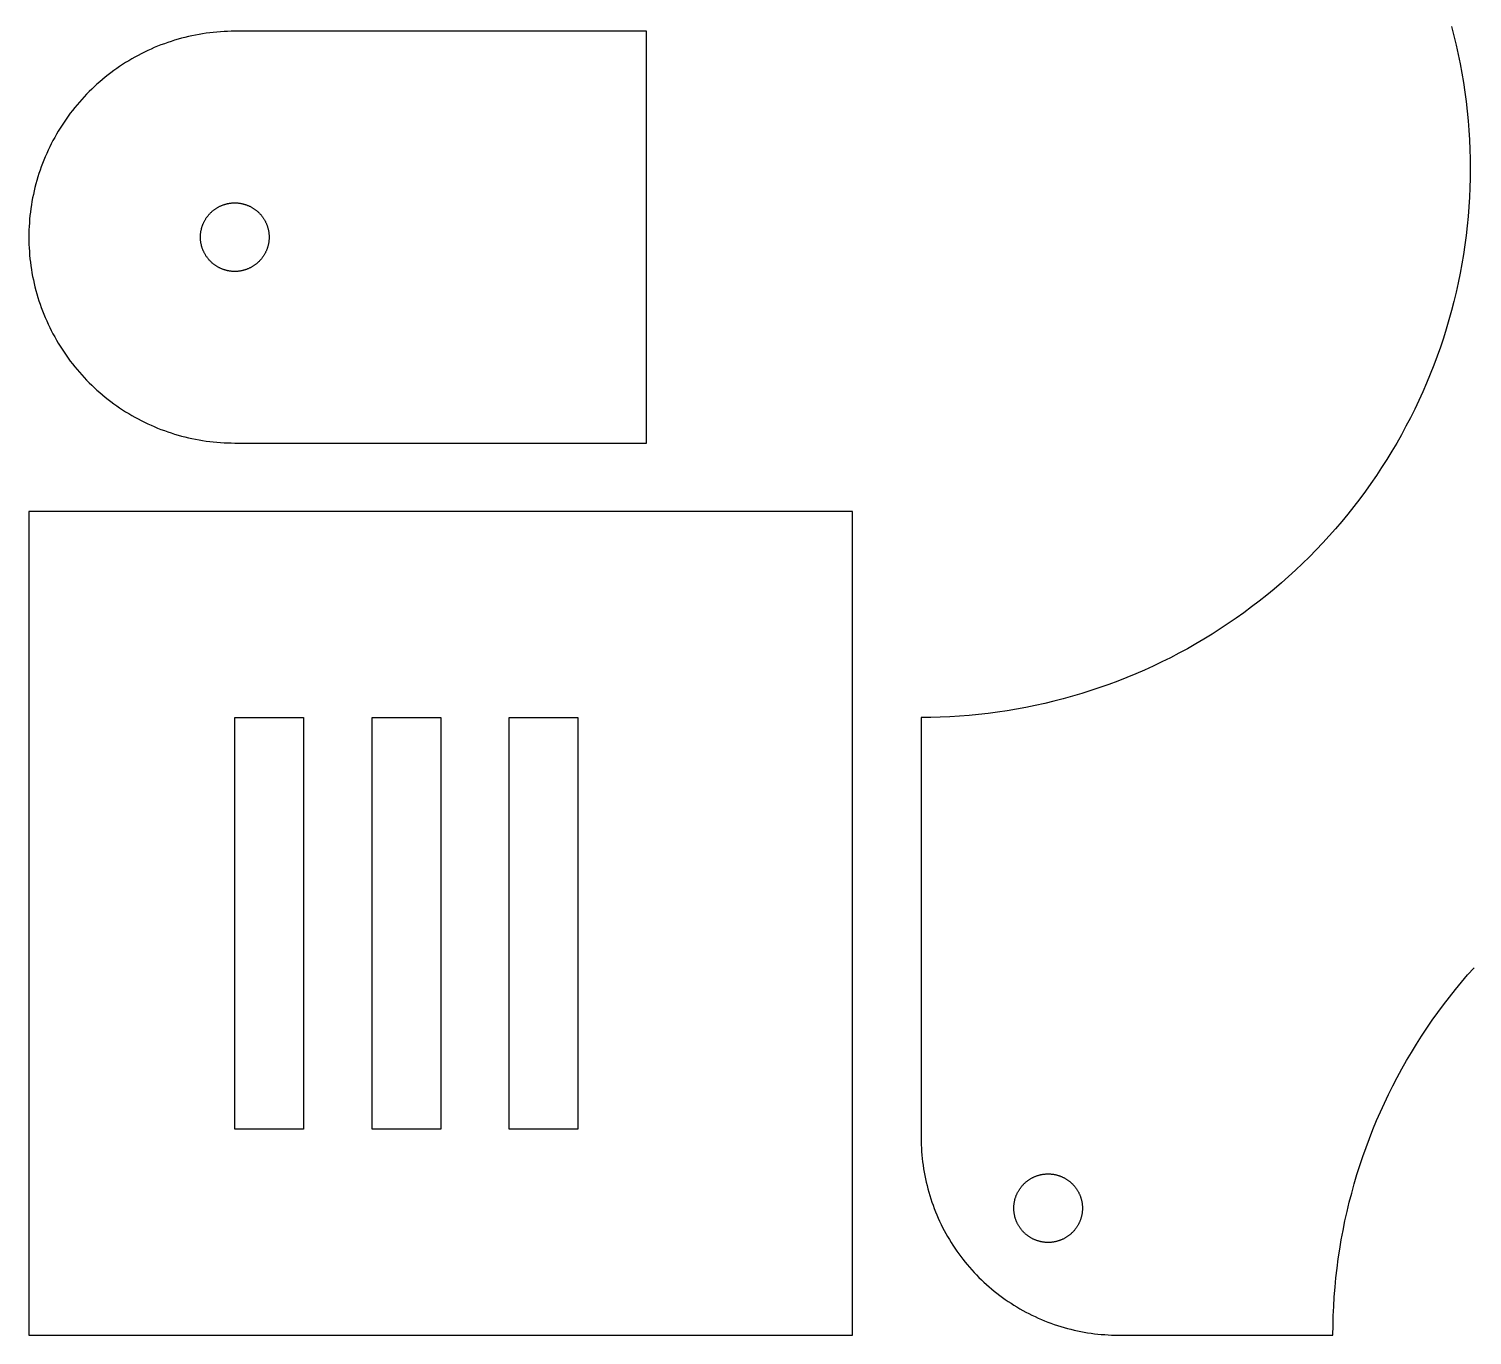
# Model space of a CAD drawing. Header units: metres. Extents: x 0 to 164, y 0 to 136.
# Drawn here: x 0 to 84.1, y 0 to 76.1 of the extents above; entities that cross this region are included whole.
import ezdxf

# ---------------------------------------------------------------- set-up
doc = ezdxf.new("R2010")
doc.units = ezdxf.units.M

msp = doc.modelspace()

# ---------------------------------------------------------------- linework, layer by layer
for p, q in [((9.50507, 75.7378), (9.3006, 75.6924)), ((9.7103, 75.7795), (9.50507, 75.7378)), ((9.91623, 75.8177), (9.7103, 75.7795)), ((10.1228, 75.8522), (9.91623, 75.8177)), ((10.3299, 75.8832), (10.1228, 75.8522)), ((10.5376, 75.9106), (10.3299, 75.8832)), ((10.7457, 75.9342), (10.5376, 75.9106)), ((10.9541, 75.9543), (10.7457, 75.9342)), ((11.1629, 75.9708), (10.9541, 75.9543)), ((11.372, 75.9836), (11.1629, 75.9708)), ((11.5812, 75.9927), (11.372, 75.9836)), ((11.7906, 75.9982), (11.5812, 75.9927)), ((12, 76), (11.7906, 75.9982)), ((36, 76), (12, 76)), ((36, 52), (36, 76)), ((82.9096, 76.2822), (83.0495, 75.7415)), ((83.0495, 75.7415), (83.1798, 75.1984)), ((6.92859, 74.8757), (6.73955, 74.7855)), ((7.11917, 74.9625), (6.92859, 74.8757)), ((7.31123, 75.0461), (7.11917, 74.9625)), ((7.50473, 75.1262), (7.31123, 75.0461)), ((7.69958, 75.203), (7.50473, 75.1262)), ((7.89577, 75.2763), (7.69958, 75.203)), ((8.09319, 75.3462), (7.89577, 75.2763)), ((8.29181, 75.4127), (8.09319, 75.3462)), ((8.49155, 75.4756), (8.29181, 75.4127)), ((8.69235, 75.5351), (8.49155, 75.4756)), ((8.89418, 75.5911), (8.69235, 75.5351)), ((9.09694, 75.6435), (8.89418, 75.5911)), ((9.3006, 75.6924), (9.09694, 75.6435)), ((83.1798, 75.1984), (83.3007, 74.6532)), ((5.46434, 74.064), (5.28969, 73.9484)), ((5.64098, 74.1766), (5.46434, 74.064)), ((5.81955, 74.286), (5.64098, 74.1766)), ((6, 74.3923), (5.81955, 74.286)), ((6.1823, 74.4954), (6, 74.3923)), ((6.36635, 74.5954), (6.1823, 74.4954)), ((6.55212, 74.6921), (6.36635, 74.5954)), ((6.73955, 74.7855), (6.55212, 74.6921)), ((83.3007, 74.6532), (83.4121, 74.1059)), ((83.4121, 74.1059), (83.5138, 73.5567)), ((4.28656, 73.1925), (4.1273, 73.0565)), ((4.44817, 73.3257), (4.28656, 73.1925)), ((4.61208, 73.4561), (4.44817, 73.3257)), ((4.77823, 73.5836), (4.61208, 73.4561)), ((4.94658, 73.7082), (4.77823, 73.5836)), ((5.1171, 73.8298), (4.94658, 73.7082)), ((5.28969, 73.9484), (5.1171, 73.8298)), ((83.5138, 73.5567), (83.606, 73.0059)), ((3.36794, 72.3359), (3.22377, 72.184)), ((3.51472, 72.4853), (3.36794, 72.3359)), ((3.66411, 72.6321), (3.51472, 72.4853)), ((3.81602, 72.7762), (3.66411, 72.6321)), ((3.97044, 72.9177), (3.81602, 72.7762)), ((4.1273, 73.0565), (3.97044, 72.9177)), ((83.606, 73.0059), (83.6886, 72.4535)), ((83.6886, 72.4535), (83.7615, 71.8998)), ((2.67426, 71.5518), (2.54388, 71.3879)), ((2.80748, 71.7134), (2.67426, 71.5518)), ((2.9435, 71.8727), (2.80748, 71.7134)), ((3.08228, 72.0296), (2.9435, 71.8727)), ((3.22377, 72.184), (3.08228, 72.0296)), ((83.7615, 71.8998), (83.8247, 71.3449)), ((2.05156, 70.7103), (1.93596, 70.5357)), ((2.17018, 70.8829), (2.05156, 70.7103)), ((2.29181, 71.0534), (2.17018, 70.8829)), ((2.41638, 71.2218), (2.29181, 71.0534)), ((2.54388, 71.3879), (2.41638, 71.2218)), ((83.8247, 71.3449), (83.8782, 70.789)), ((83.8782, 70.789), (83.922, 70.2322)), ((1.50458, 69.8177), (1.40463, 69.6337)), ((1.6077, 70), (1.50458, 69.8177)), ((1.714, 70.1805), (1.6077, 70)), ((1.82343, 70.359), (1.714, 70.1805)), ((1.93596, 70.5357), (1.82343, 70.359)), ((83.922, 70.2322), (83.9561, 69.6747)), ((1.12431, 69.0714), (1.03746, 68.8808)), ((1.21448, 69.2605), (1.12431, 69.0714)), ((1.30792, 69.4479), (1.21448, 69.2605)), ((1.40463, 69.6337), (1.30792, 69.4479)), ((83.9561, 69.6747), (83.9805, 69.1168)), ((83.9805, 69.1168), (83.9951, 68.5585)), ((0.797043, 68.3004), (0.723694, 68.1042)), ((0.873795, 68.4953), (0.797043, 68.3004)), ((0.953949, 68.6888), (0.873795, 68.4953)), ((1.03746, 68.8808), (0.953949, 68.6888)), ((83.9951, 68.5585), (84, 68)), ((0.464874, 67.3076), (0.408905, 67.1058)), ((0.524353, 67.5085), (0.464874, 67.3076)), ((0.587326, 67.7082), (0.524353, 67.5085)), ((0.653778, 67.9068), (0.587326, 67.7082)), ((0.723694, 68.1042), (0.653778, 67.9068)), ((83.9951, 67.4415), (83.9805, 66.8832)), ((84, 68), (83.9951, 67.4415)), ((0.262238, 66.4949), (0.220474, 66.2897)), ((0.307571, 66.6994), (0.262238, 66.4949)), ((0.356461, 66.9031), (0.307571, 66.6994)), ((0.408905, 67.1058), (0.356461, 66.9031)), ((83.9805, 66.8832), (83.9561, 66.3252)), ((0.116791, 65.6701), (0.089447, 65.4624)), ((0.147751, 65.8772), (0.116791, 65.6701)), ((0.182312, 66.0838), (0.147751, 65.8772)), ((0.220474, 66.2897), (0.182312, 66.0838)), ((10.7964, 65.5973), (10.8244, 65.618)), ((10.8244, 65.618), (10.8529, 65.6383)), ((10.8529, 65.6383), (10.8816, 65.6581)), ((10.8816, 65.6581), (10.9107, 65.6773)), ((10.9107, 65.6773), (10.9402, 65.6961)), ((10.9402, 65.6961), (10.9699, 65.7143)), ((10.9699, 65.7143), (11, 65.732)), ((11, 65.732), (11.0304, 65.7492)), ((11.0304, 65.7492), (11.0611, 65.7659)), ((11.0611, 65.7659), (11.092, 65.782)), ((11.092, 65.782), (11.1233, 65.7976)), ((11.1233, 65.7976), (11.1548, 65.8126)), ((11.1548, 65.8126), (11.1865, 65.8271)), ((11.1865, 65.8271), (11.2186, 65.841)), ((11.2186, 65.841), (11.2508, 65.8544)), ((11.2508, 65.8544), (11.2833, 65.8672)), ((11.2833, 65.8672), (11.316, 65.8794)), ((11.316, 65.8794), (11.3489, 65.891)), ((11.3489, 65.891), (11.382, 65.9021)), ((11.382, 65.9021), (11.4153, 65.9126)), ((11.4153, 65.9126), (11.4487, 65.9225)), ((11.4487, 65.9225), (11.4824, 65.9318)), ((11.4824, 65.9318), (11.5162, 65.9406)), ((11.5162, 65.9406), (11.5501, 65.9487)), ((11.5501, 65.9487), (11.5842, 65.9563)), ((11.5842, 65.9563), (11.6184, 65.9632)), ((11.6184, 65.9632), (11.6527, 65.9696)), ((11.6527, 65.9696), (11.6871, 65.9754)), ((11.6871, 65.9754), (11.7217, 65.9805)), ((11.7217, 65.9805), (11.7563, 65.9851)), ((11.7563, 65.9851), (11.791, 65.989)), ((11.791, 65.989), (11.8257, 65.9924)), ((11.8257, 65.9924), (11.8605, 65.9951)), ((11.8605, 65.9951), (11.8953, 65.9973)), ((11.8953, 65.9973), (11.9302, 65.9988)), ((11.9302, 65.9988), (11.9651, 65.9997)), ((11.9651, 65.9997), (12, 66)), ((12, 66), (12.0349, 65.9997)), ((12.0349, 65.9997), (12.0698, 65.9988)), ((12.0698, 65.9988), (12.1047, 65.9973)), ((12.1047, 65.9973), (12.1395, 65.9951)), ((12.1395, 65.9951), (12.1743, 65.9924)), ((12.1743, 65.9924), (12.209, 65.989)), ((12.209, 65.989), (12.2437, 65.9851)), ((12.2437, 65.9851), (12.2783, 65.9805)), ((12.2783, 65.9805), (12.3129, 65.9754)), ((12.3129, 65.9754), (12.3473, 65.9696)), ((12.3473, 65.9696), (12.3816, 65.9632)), ((12.3816, 65.9632), (12.4158, 65.9563)), ((12.4158, 65.9563), (12.4499, 65.9487)), ((12.4499, 65.9487), (12.4838, 65.9406)), ((12.4838, 65.9406), (12.5176, 65.9318)), ((12.5176, 65.9318), (12.5513, 65.9225)), ((12.5513, 65.9225), (12.5847, 65.9126)), ((12.5847, 65.9126), (12.618, 65.9021)), ((12.618, 65.9021), (12.6511, 65.891)), ((12.6511, 65.891), (12.684, 65.8794)), ((12.684, 65.8794), (12.7167, 65.8672)), ((12.7167, 65.8672), (12.7492, 65.8544)), ((12.7492, 65.8544), (12.7814, 65.841)), ((12.7814, 65.841), (12.8135, 65.8271)), ((12.8135, 65.8271), (12.8452, 65.8126)), ((12.8452, 65.8126), (12.8767, 65.7976)), ((12.8767, 65.7976), (12.908, 65.782)), ((12.908, 65.782), (12.9389, 65.7659)), ((12.9389, 65.7659), (12.9696, 65.7492)), ((12.9696, 65.7492), (13, 65.732)), ((13, 65.732), (13.0301, 65.7143)), ((13.0301, 65.7143), (13.0598, 65.6961)), ((13.0598, 65.6961), (13.0893, 65.6773)), ((13.0893, 65.6773), (13.1184, 65.6581)), ((13.1184, 65.6581), (13.1471, 65.6383)), ((13.1471, 65.6383), (13.1756, 65.618)), ((13.1756, 65.618), (13.2036, 65.5973)), ((83.922, 65.7678), (83.8782, 65.211)), ((83.9561, 66.3252), (83.922, 65.7678)), ((0.029236, 64.8371), (0.016449, 64.628)), ((0.04567, 65.0459), (0.029236, 64.8371)), ((0.06575, 65.2543), (0.04567, 65.0459)), ((0.089447, 65.4624), (0.06575, 65.2543)), ((10.1456, 64.7492), (10.159, 64.7814)), ((10.159, 64.7814), (10.1729, 64.8135)), ((10.1729, 64.8135), (10.1874, 64.8452)), ((10.1874, 64.8452), (10.2024, 64.8767)), ((10.2024, 64.8767), (10.218, 64.908)), ((10.218, 64.908), (10.2341, 64.9389)), ((10.2341, 64.9389), (10.2508, 64.9696)), ((10.2508, 64.9696), (10.268, 65)), ((10.268, 65), (10.2857, 65.0301)), ((10.2857, 65.0301), (10.3039, 65.0598)), ((10.3039, 65.0598), (10.3227, 65.0893)), ((10.3227, 65.0893), (10.3419, 65.1184)), ((10.3419, 65.1184), (10.3617, 65.1471)), ((10.3617, 65.1471), (10.382, 65.1756)), ((10.382, 65.1756), (10.4027, 65.2036)), ((10.4027, 65.2036), (10.424, 65.2313)), ((10.424, 65.2313), (10.4457, 65.2586)), ((10.4457, 65.2586), (10.4679, 65.2856)), ((10.4679, 65.2856), (10.4906, 65.3121)), ((10.4906, 65.3121), (10.5137, 65.3383)), ((10.5137, 65.3383), (10.5373, 65.364)), ((10.5373, 65.364), (10.5613, 65.3893)), ((10.5613, 65.3893), (10.5858, 65.4142)), ((10.5858, 65.4142), (10.6107, 65.4387)), ((10.6107, 65.4387), (10.636, 65.4627)), ((10.636, 65.4627), (10.6617, 65.4863)), ((10.6617, 65.4863), (10.6879, 65.5094)), ((10.6879, 65.5094), (10.7144, 65.5321)), ((10.7144, 65.5321), (10.7414, 65.5543)), ((10.7414, 65.5543), (10.7687, 65.576)), ((10.7687, 65.576), (10.7964, 65.5973)), ((13.2036, 65.5973), (13.2313, 65.576)), ((13.2313, 65.576), (13.2586, 65.5543)), ((13.2586, 65.5543), (13.2856, 65.5321)), ((13.2856, 65.5321), (13.3121, 65.5094)), ((13.3121, 65.5094), (13.3383, 65.4863)), ((13.3383, 65.4863), (13.364, 65.4627)), ((13.364, 65.4627), (13.3893, 65.4387)), ((13.3893, 65.4387), (13.4142, 65.4142)), ((13.4142, 65.4142), (13.4387, 65.3893)), ((13.4387, 65.3893), (13.4627, 65.364)), ((13.4627, 65.364), (13.4863, 65.3383)), ((13.4863, 65.3383), (13.5094, 65.3121)), ((13.5094, 65.3121), (13.5321, 65.2856)), ((13.5321, 65.2856), (13.5543, 65.2586)), ((13.5543, 65.2586), (13.576, 65.2313)), ((13.576, 65.2313), (13.5973, 65.2036)), ((13.5973, 65.2036), (13.618, 65.1756)), ((13.618, 65.1756), (13.6383, 65.1471)), ((13.6383, 65.1471), (13.6581, 65.1184)), ((13.6581, 65.1184), (13.6773, 65.0893)), ((13.6773, 65.0893), (13.6961, 65.0598)), ((13.6961, 65.0598), (13.7143, 65.0301)), ((13.7143, 65.0301), (13.732, 65)), ((13.732, 65), (13.7492, 64.9696)), ((13.7492, 64.9696), (13.7659, 64.9389)), ((13.7659, 64.9389), (13.782, 64.908)), ((13.782, 64.908), (13.7976, 64.8767)), ((13.7976, 64.8767), (13.8126, 64.8452)), ((13.8126, 64.8452), (13.8271, 64.8135)), ((13.8271, 64.8135), (13.841, 64.7814)), ((13.841, 64.7814), (13.8544, 64.7492)), ((83.8782, 65.211), (83.8247, 64.6551)), ((0.001831, 64.2094), (0, 64)), ((0, 64), (0.001831, 63.7906)), ((0.007324, 64.4188), (0.001831, 64.2094)), ((0.016449, 64.628), (0.007324, 64.4188)), ((10, 64), (10.0003, 64.0349)), ((10.0003, 63.9651), (10, 64)), ((10.0003, 64.0349), (10.0012, 64.0698)), ((10.0012, 63.9302), (10.0003, 63.9651)), ((10.0012, 64.0698), (10.0027, 64.1047)), ((10.0027, 63.8953), (10.0012, 63.9302)), ((10.0027, 64.1047), (10.0049, 64.1395)), ((10.0049, 64.1395), (10.0076, 64.1743)), ((10.0076, 64.1743), (10.011, 64.209)), ((10.011, 64.209), (10.0149, 64.2437)), ((10.0149, 64.2437), (10.0195, 64.2783)), ((10.0195, 64.2783), (10.0246, 64.3129)), ((10.0246, 64.3129), (10.0304, 64.3473)), ((10.0304, 64.3473), (10.0368, 64.3816)), ((10.0368, 64.3816), (10.0437, 64.4158)), ((10.0437, 64.4158), (10.0513, 64.4499)), ((10.0513, 64.4499), (10.0594, 64.4838)), ((10.0594, 64.4838), (10.0682, 64.5176)), ((10.0682, 64.5176), (10.0775, 64.5513)), ((10.0775, 64.5513), (10.0874, 64.5847)), ((10.0874, 64.5847), (10.0979, 64.618)), ((10.0979, 64.618), (10.109, 64.6511)), ((10.109, 64.6511), (10.1206, 64.684)), ((10.1206, 64.684), (10.1328, 64.7167)), ((10.1328, 64.7167), (10.1456, 64.7492)), ((13.8544, 64.7492), (13.8672, 64.7167)), ((13.8672, 64.7167), (13.8794, 64.684)), ((13.8794, 64.684), (13.891, 64.6511)), ((13.891, 64.6511), (13.9021, 64.618)), ((13.9021, 64.618), (13.9126, 64.5847)), ((13.9126, 64.5847), (13.9225, 64.5513)), ((13.9225, 64.5513), (13.9318, 64.5176)), ((13.9318, 64.5176), (13.9406, 64.4838)), ((13.9406, 64.4838), (13.9487, 64.4499)), ((13.9487, 64.4499), (13.9563, 64.4158)), ((13.9563, 64.4158), (13.9632, 64.3816)), ((13.9632, 64.3816), (13.9696, 64.3473)), ((13.9696, 64.3473), (13.9754, 64.3129)), ((13.9754, 64.3129), (13.9805, 64.2783)), ((13.9805, 64.2783), (13.9851, 64.2437)), ((13.9851, 64.2437), (13.989, 64.209)), ((13.989, 64.209), (13.9924, 64.1743)), ((13.9924, 64.1743), (13.9951, 64.1395)), ((13.9951, 64.1395), (13.9973, 64.1047)), ((13.9973, 64.1047), (13.9988, 64.0698)), ((13.9988, 63.9302), (13.9973, 63.8953)), ((13.9988, 64.0698), (13.9997, 64.0349)), ((13.9997, 63.9651), (13.9988, 63.9302)), ((13.9997, 64.0349), (14, 64)), ((14, 64), (13.9997, 63.9651)), ((83.7615, 64.1002), (83.6886, 63.5464)), ((83.8247, 64.6551), (83.7615, 64.1002)), ((0.001831, 63.7906), (0.007324, 63.5812)), ((0.007324, 63.5812), (0.016449, 63.372)), ((0.016449, 63.372), (0.029236, 63.1629)), ((0.029236, 63.1629), (0.04567, 62.9541)), ((10.0049, 63.8605), (10.0027, 63.8953)), ((10.0076, 63.8257), (10.0049, 63.8605)), ((10.011, 63.791), (10.0076, 63.8257)), ((10.0149, 63.7563), (10.011, 63.791)), ((10.0195, 63.7217), (10.0149, 63.7563)), ((10.0246, 63.6871), (10.0195, 63.7217)), ((10.0304, 63.6527), (10.0246, 63.6871)), ((10.0368, 63.6184), (10.0304, 63.6527)), ((10.0437, 63.5842), (10.0368, 63.6184)), ((10.0513, 63.5501), (10.0437, 63.5842)), ((10.0594, 63.5162), (10.0513, 63.5501)), ((10.0682, 63.4824), (10.0594, 63.5162)), ((10.0775, 63.4487), (10.0682, 63.4824)), ((10.0874, 63.4153), (10.0775, 63.4487)), ((10.0979, 63.382), (10.0874, 63.4153)), ((10.109, 63.3489), (10.0979, 63.382)), ((10.1206, 63.316), (10.109, 63.3489)), ((10.1328, 63.2833), (10.1206, 63.316)), ((10.1456, 63.2508), (10.1328, 63.2833)), ((10.159, 63.2186), (10.1456, 63.2508)), ((10.1729, 63.1865), (10.159, 63.2186)), ((10.1874, 63.1548), (10.1729, 63.1865)), ((10.2024, 63.1233), (10.1874, 63.1548)), ((10.218, 63.092), (10.2024, 63.1233)), ((10.2341, 63.0611), (10.218, 63.092)), ((13.782, 63.092), (13.7659, 63.0611)), ((13.7976, 63.1233), (13.782, 63.092)), ((13.8126, 63.1548), (13.7976, 63.1233)), ((13.8271, 63.1865), (13.8126, 63.1548)), ((13.841, 63.2186), (13.8271, 63.1865)), ((13.8544, 63.2508), (13.841, 63.2186)), ((13.8672, 63.2833), (13.8544, 63.2508)), ((13.8794, 63.316), (13.8672, 63.2833)), ((13.891, 63.3489), (13.8794, 63.316)), ((13.9021, 63.382), (13.891, 63.3489)), ((13.9126, 63.4153), (13.9021, 63.382)), ((13.9225, 63.4487), (13.9126, 63.4153)), ((13.9318, 63.4824), (13.9225, 63.4487)), ((13.9406, 63.5162), (13.9318, 63.4824)), ((13.9487, 63.5501), (13.9406, 63.5162)), ((13.9563, 63.5842), (13.9487, 63.5501)), ((13.9632, 63.6184), (13.9563, 63.5842)), ((13.9696, 63.6527), (13.9632, 63.6184)), ((13.9754, 63.6871), (13.9696, 63.6527)), ((13.9805, 63.7217), (13.9754, 63.6871)), ((13.9851, 63.7563), (13.9805, 63.7217)), ((13.989, 63.791), (13.9851, 63.7563)), ((13.9924, 63.8257), (13.989, 63.791)), ((13.9951, 63.8605), (13.9924, 63.8257)), ((13.9973, 63.8953), (13.9951, 63.8605)), ((83.6886, 63.5464), (83.606, 62.9941)), ((0.04567, 62.9541), (0.06575, 62.7457)), ((0.06575, 62.7457), (0.089447, 62.5376)), ((0.089447, 62.5376), (0.116791, 62.3299)), ((0.116791, 62.3299), (0.147751, 62.1228)), ((10.2508, 63.0304), (10.2341, 63.0611)), ((10.268, 63), (10.2508, 63.0304)), ((10.2857, 62.9699), (10.268, 63)), ((10.3039, 62.9402), (10.2857, 62.9699)), ((10.3227, 62.9107), (10.3039, 62.9402)), ((10.3419, 62.8816), (10.3227, 62.9107)), ((10.3617, 62.8529), (10.3419, 62.8816)), ((10.382, 62.8244), (10.3617, 62.8529)), ((10.4027, 62.7964), (10.382, 62.8244)), ((10.424, 62.7687), (10.4027, 62.7964)), ((10.4457, 62.7414), (10.424, 62.7687)), ((10.4679, 62.7144), (10.4457, 62.7414)), ((10.4906, 62.6879), (10.4679, 62.7144)), ((10.5137, 62.6617), (10.4906, 62.6879)), ((10.5373, 62.636), (10.5137, 62.6617)), ((10.5613, 62.6107), (10.5373, 62.636)), ((10.5858, 62.5858), (10.5613, 62.6107)), ((10.6107, 62.5613), (10.5858, 62.5858)), ((10.636, 62.5373), (10.6107, 62.5613)), ((10.6617, 62.5137), (10.636, 62.5373)), ((10.6879, 62.4906), (10.6617, 62.5137)), ((10.7144, 62.4679), (10.6879, 62.4906)), ((10.7414, 62.4457), (10.7144, 62.4679)), ((10.7687, 62.424), (10.7414, 62.4457)), ((10.7964, 62.4027), (10.7687, 62.424)), ((10.8244, 62.382), (10.7964, 62.4027)), ((10.8529, 62.3617), (10.8244, 62.382)), ((10.8816, 62.3419), (10.8529, 62.3617)), ((10.9107, 62.3227), (10.8816, 62.3419)), ((10.9402, 62.3039), (10.9107, 62.3227)), ((10.9699, 62.2857), (10.9402, 62.3039)), ((11, 62.268), (10.9699, 62.2857)), ((11.0304, 62.2508), (11, 62.268)), ((11.0611, 62.2341), (11.0304, 62.2508)), ((12.9696, 62.2508), (12.9389, 62.2341)), ((13, 62.268), (12.9696, 62.2508)), ((13.0301, 62.2857), (13, 62.268)), ((13.0598, 62.3039), (13.0301, 62.2857)), ((13.0893, 62.3227), (13.0598, 62.3039)), ((13.1184, 62.3419), (13.0893, 62.3227)), ((13.1471, 62.3617), (13.1184, 62.3419)), ((13.1756, 62.382), (13.1471, 62.3617)), ((13.2036, 62.4027), (13.1756, 62.382)), ((13.2313, 62.424), (13.2036, 62.4027)), ((13.2586, 62.4457), (13.2313, 62.424)), ((13.2856, 62.4679), (13.2586, 62.4457)), ((13.3121, 62.4906), (13.2856, 62.4679)), ((13.3383, 62.5137), (13.3121, 62.4906)), ((13.364, 62.5373), (13.3383, 62.5137)), ((13.3893, 62.5613), (13.364, 62.5373)), ((13.4142, 62.5858), (13.3893, 62.5613)), ((13.4387, 62.6107), (13.4142, 62.5858)), ((13.4627, 62.636), (13.4387, 62.6107)), ((13.4863, 62.6617), (13.4627, 62.636)), ((13.5094, 62.6879), (13.4863, 62.6617)), ((13.5321, 62.7144), (13.5094, 62.6879)), ((13.5543, 62.7414), (13.5321, 62.7144)), ((13.576, 62.7687), (13.5543, 62.7414)), ((13.5973, 62.7964), (13.576, 62.7687)), ((13.618, 62.8244), (13.5973, 62.7964)), ((13.6383, 62.8529), (13.618, 62.8244)), ((13.6581, 62.8816), (13.6383, 62.8529)), ((13.6773, 62.9107), (13.6581, 62.8816)), ((13.6961, 62.9402), (13.6773, 62.9107)), ((13.7143, 62.9699), (13.6961, 62.9402)), ((13.732, 63), (13.7143, 62.9699)), ((13.7492, 63.0304), (13.732, 63)), ((13.7659, 63.0611), (13.7492, 63.0304)), ((83.5138, 62.4433), (83.4121, 61.8941)), ((83.606, 62.9941), (83.5138, 62.4433)), ((0.147751, 62.1228), (0.182312, 61.9162)), ((0.182312, 61.9162), (0.220474, 61.7103)), ((0.220474, 61.7103), (0.262238, 61.5051)), ((0.262238, 61.5051), (0.307571, 61.3006)), ((11.092, 62.218), (11.0611, 62.2341)), ((11.1233, 62.2024), (11.092, 62.218)), ((11.1548, 62.1874), (11.1233, 62.2024)), ((11.1865, 62.1729), (11.1548, 62.1874)), ((11.2186, 62.159), (11.1865, 62.1729)), ((11.2508, 62.1456), (11.2186, 62.159)), ((11.2833, 62.1328), (11.2508, 62.1456)), ((11.316, 62.1206), (11.2833, 62.1328)), ((11.3489, 62.109), (11.316, 62.1206)), ((11.382, 62.0979), (11.3489, 62.109)), ((11.4153, 62.0874), (11.382, 62.0979)), ((11.4487, 62.0775), (11.4153, 62.0874)), ((11.4824, 62.0682), (11.4487, 62.0775)), ((11.5162, 62.0594), (11.4824, 62.0682)), ((11.5501, 62.0513), (11.5162, 62.0594)), ((11.5842, 62.0437), (11.5501, 62.0513)), ((11.6184, 62.0368), (11.5842, 62.0437)), ((11.6527, 62.0304), (11.6184, 62.0368)), ((11.6871, 62.0246), (11.6527, 62.0304)), ((11.7217, 62.0195), (11.6871, 62.0246)), ((11.7563, 62.0149), (11.7217, 62.0195)), ((11.791, 62.011), (11.7563, 62.0149)), ((11.8257, 62.0076), (11.791, 62.011)), ((11.8605, 62.0049), (11.8257, 62.0076)), ((11.8953, 62.0027), (11.8605, 62.0049)), ((11.9302, 62.0012), (11.8953, 62.0027)), ((11.9651, 62.0003), (11.9302, 62.0012)), ((12, 62), (11.9651, 62.0003)), ((12.0349, 62.0003), (12, 62)), ((12.0698, 62.0012), (12.0349, 62.0003)), ((12.1047, 62.0027), (12.0698, 62.0012)), ((12.1395, 62.0049), (12.1047, 62.0027)), ((12.1743, 62.0076), (12.1395, 62.0049)), ((12.209, 62.011), (12.1743, 62.0076)), ((12.2437, 62.0149), (12.209, 62.011)), ((12.2783, 62.0195), (12.2437, 62.0149)), ((12.3129, 62.0246), (12.2783, 62.0195)), ((12.3473, 62.0304), (12.3129, 62.0246)), ((12.3816, 62.0368), (12.3473, 62.0304)), ((12.4158, 62.0437), (12.3816, 62.0368)), ((12.4499, 62.0513), (12.4158, 62.0437)), ((12.4838, 62.0594), (12.4499, 62.0513)), ((12.5176, 62.0682), (12.4838, 62.0594)), ((12.5513, 62.0775), (12.5176, 62.0682)), ((12.5847, 62.0874), (12.5513, 62.0775)), ((12.618, 62.0979), (12.5847, 62.0874)), ((12.6511, 62.109), (12.618, 62.0979)), ((12.684, 62.1206), (12.6511, 62.109)), ((12.7167, 62.1328), (12.684, 62.1206)), ((12.7492, 62.1456), (12.7167, 62.1328)), ((12.7814, 62.159), (12.7492, 62.1456)), ((12.8135, 62.1729), (12.7814, 62.159)), ((12.8452, 62.1874), (12.8135, 62.1729)), ((12.8767, 62.2024), (12.8452, 62.1874)), ((12.908, 62.218), (12.8767, 62.2024)), ((12.9389, 62.2341), (12.908, 62.218)), ((83.4121, 61.8941), (83.3007, 61.3468)), ((0.307571, 61.3006), (0.356461, 61.0969)), ((0.356461, 61.0969), (0.408905, 60.8942)), ((0.408905, 60.8942), (0.464874, 60.6924)), ((0.464874, 60.6924), (0.524353, 60.4915)), ((83.1798, 60.8016), (83.0495, 60.2585)), ((83.3007, 61.3468), (83.1798, 60.8016)), ((0.524353, 60.4915), (0.587326, 60.2918)), ((0.587326, 60.2918), (0.653778, 60.0932)), ((0.653778, 60.0932), (0.723694, 59.8958)), ((0.723694, 59.8958), (0.797043, 59.6996)), ((83.0495, 60.2585), (82.9096, 59.7178)), ((0.797043, 59.6996), (0.873795, 59.5047)), ((0.873795, 59.5047), (0.953949, 59.3112)), ((0.953949, 59.3112), (1.03746, 59.1192)), ((1.03746, 59.1192), (1.12431, 58.9286)), ((1.12431, 58.9286), (1.21448, 58.7395)), ((82.7604, 59.1796), (82.6017, 58.6441)), ((82.9096, 59.7178), (82.7604, 59.1796)), ((1.21448, 58.7395), (1.30792, 58.5521)), ((1.30792, 58.5521), (1.40463, 58.3663)), ((1.40463, 58.3663), (1.50458, 58.1823)), ((1.50458, 58.1823), (1.6077, 58)), ((82.4338, 58.1115), (82.2566, 57.5818)), ((82.6017, 58.6441), (82.4338, 58.1115)), ((1.6077, 58), (1.714, 57.8195)), ((1.714, 57.8195), (1.82343, 57.641)), ((1.82343, 57.641), (1.93596, 57.4643)), ((1.93596, 57.4643), (2.05156, 57.2897)), ((2.05156, 57.2897), (2.17018, 57.1171)), ((82.2566, 57.5818), (82.0702, 57.0553)), ((2.17018, 57.1171), (2.29181, 56.9466)), ((2.29181, 56.9466), (2.41638, 56.7782)), ((2.41638, 56.7782), (2.54388, 56.6121)), ((2.54388, 56.6121), (2.67426, 56.4482)), ((2.67426, 56.4482), (2.80748, 56.2866)), ((81.8746, 56.5322), (81.6699, 56.0126)), ((82.0702, 57.0553), (81.8746, 56.5322)), ((2.80748, 56.2866), (2.9435, 56.1273)), ((2.9435, 56.1273), (3.08228, 55.9704)), ((3.08228, 55.9704), (3.22377, 55.816)), ((3.22377, 55.816), (3.36794, 55.6641)), ((3.36794, 55.6641), (3.51472, 55.5147)), ((3.51472, 55.5147), (3.66411, 55.3679)), ((81.6699, 56.0126), (81.4561, 55.4966)), ((3.66411, 55.3679), (3.81602, 55.2238)), ((3.81602, 55.2238), (3.97044, 55.0823)), ((3.97044, 55.0823), (4.1273, 54.9435)), ((4.1273, 54.9435), (4.28656, 54.8075)), ((4.28656, 54.8075), (4.44817, 54.6743)), ((4.44817, 54.6743), (4.61208, 54.5439)), ((81.2334, 54.9844), (81.0018, 54.4762)), ((81.4561, 55.4966), (81.2334, 54.9844)), ((4.61208, 54.5439), (4.77823, 54.4164)), ((4.77823, 54.4164), (4.94658, 54.2918)), ((4.94658, 54.2918), (5.1171, 54.1702)), ((5.1171, 54.1702), (5.28969, 54.0516)), ((5.28969, 54.0516), (5.46434, 53.936)), ((5.46434, 53.936), (5.64098, 53.8234)), ((80.7614, 53.9721), (80.5122, 53.4723)), ((81.0018, 54.4762), (80.7614, 53.9721)), ((5.64098, 53.8234), (5.81955, 53.714)), ((5.81955, 53.714), (6, 53.6077)), ((6, 53.6077), (6.1823, 53.5046)), ((6.1823, 53.5046), (6.36635, 53.4046)), ((6.36635, 53.4046), (6.55212, 53.3079)), ((6.55212, 53.3079), (6.73955, 53.2145)), ((6.73955, 53.2145), (6.92859, 53.1243)), ((6.92859, 53.1243), (7.11917, 53.0375)), ((7.11917, 53.0375), (7.31123, 52.9539)), ((80.5122, 53.4723), (80.2543, 52.9769)), ((7.31123, 52.9539), (7.50473, 52.8738)), ((7.50473, 52.8738), (7.69958, 52.797)), ((7.69958, 52.797), (7.89577, 52.7237)), ((7.89577, 52.7237), (8.09319, 52.6538)), ((8.09319, 52.6538), (8.29181, 52.5873)), ((8.29181, 52.5873), (8.49155, 52.5244)), ((8.49155, 52.5244), (8.69235, 52.4649)), ((8.69235, 52.4649), (8.89418, 52.4089)), ((8.89418, 52.4089), (9.09694, 52.3565)), ((9.09694, 52.3565), (9.3006, 52.3076)), ((9.3006, 52.3076), (9.50507, 52.2622)), ((9.50507, 52.2622), (9.7103, 52.2205)), ((9.7103, 52.2205), (9.91623, 52.1823)), ((9.91623, 52.1823), (10.1228, 52.1478)), ((79.9878, 52.4861), (79.7128, 52)), ((80.2543, 52.9769), (79.9878, 52.4861)), ((10.1228, 52.1478), (10.3299, 52.1168)), ((10.3299, 52.1168), (10.5376, 52.0894)), ((10.5376, 52.0894), (10.7457, 52.0658)), ((10.7457, 52.0658), (10.9541, 52.0457)), ((10.9541, 52.0457), (11.1629, 52.0292)), ((11.1629, 52.0292), (11.372, 52.0164)), ((11.372, 52.0164), (11.5812, 52.0073)), ((11.5812, 52.0073), (11.7906, 52.0018)), ((11.7906, 52.0018), (12, 52)), ((12, 52), (36, 52)), ((79.4294, 51.5188), (79.1375, 51.0426)), ((79.7128, 52), (79.4294, 51.5188)), ((78.8374, 50.5715), (78.5292, 50.1058)), ((79.1375, 51.0426), (78.8374, 50.5715)), ((78.2129, 49.6456), (77.8885, 49.1909)), ((78.5292, 50.1058), (78.2129, 49.6456)), ((77.8885, 49.1909), (77.5563, 48.7419)), ((48, 48), (0, 48)), ((0, 48), (0, 0)), ((48, 0), (48, 48)), ((77.2163, 48.2988), (76.8687, 47.8617)), ((77.5563, 48.7419), (77.2163, 48.2988)), ((76.5134, 47.4308), (76.1507, 47.0061)), ((76.8687, 47.8617), (76.5134, 47.4308)), ((75.7806, 46.5878), (75.4033, 46.176)), ((76.1507, 47.0061), (75.7806, 46.5878)), ((75.0189, 45.7709), (74.6274, 45.3726)), ((75.4033, 46.176), (75.0189, 45.7709)), ((73.8239, 44.5967), (73.4122, 44.2194)), ((74.2291, 44.9811), (73.8239, 44.5967)), ((74.6274, 45.3726), (74.2291, 44.9811)), ((72.9939, 43.8493), (72.5692, 43.4866)), ((73.4122, 44.2194), (72.9939, 43.8493)), ((72.1382, 43.1313), (71.7012, 42.7836)), ((72.5692, 43.4866), (72.1382, 43.1313)), ((70.8091, 42.1115), (70.3544, 41.7871)), ((71.2581, 42.4436), (70.8091, 42.1115)), ((71.7012, 42.7836), (71.2581, 42.4436)), ((69.8942, 41.4708), (69.4284, 41.1625)), ((70.3544, 41.7871), (69.8942, 41.4708)), ((68.4812, 40.5706), (68, 40.2872)), ((68.9574, 40.8625), (68.4812, 40.5706)), ((69.4284, 41.1625), (68.9574, 40.8625)), ((67.0231, 39.7457), (66.5277, 39.4878)), ((67.5139, 40.0122), (67.0231, 39.7457)), ((68, 40.2872), (67.5139, 40.0122)), ((65.0156, 38.7665), (64.5034, 38.5438)), ((65.5238, 38.9981), (65.0156, 38.7665)), ((66.0279, 39.2386), (65.5238, 38.9981)), ((66.5277, 39.4878), (66.0279, 39.2386)), ((62.9446, 37.9298), (62.4182, 37.7434)), ((63.4678, 38.1254), (62.9446, 37.9298)), ((63.9874, 38.3301), (63.4678, 38.1254)), ((64.5034, 38.5438), (63.9874, 38.3301)), ((60.2822, 37.0904), (59.7415, 36.9505)), ((60.8204, 37.2396), (60.2822, 37.0904)), ((61.3559, 37.3982), (60.8204, 37.2396)), ((61.8885, 37.5662), (61.3559, 37.3982)), ((62.4182, 37.7434), (61.8885, 37.5662)), ((55.3449, 36.1753), (54.789, 36.1218)), ((55.8998, 36.2385), (55.3449, 36.1753)), ((56.4535, 36.3114), (55.8998, 36.2385)), ((57.0059, 36.394), (56.4535, 36.3114)), ((57.5567, 36.4861), (57.0059, 36.394)), ((58.1059, 36.5879), (57.5567, 36.4861)), ((58.6532, 36.6993), (58.1059, 36.5879)), ((59.1984, 36.8201), (58.6532, 36.6993)), ((59.7415, 36.9505), (59.1984, 36.8201)), ((12, 12), (12, 36)), ((12, 36), (16, 36)), ((16, 36), (16, 12)), ((20, 12), (20, 36)), ((20, 36), (24, 36)), ((24, 36), (24, 12)), ((28, 12), (28, 36)), ((28, 36), (32, 36)), ((32, 36), (32, 12)), ((52.5585, 36.0049), (52, 36)), ((52, 36), (52, 11.5)), ((53.1168, 36.0195), (52.5585, 36.0049)), ((53.6747, 36.0439), (53.1168, 36.0195)), ((54.2322, 36.0779), (53.6747, 36.0439)), ((54.789, 36.1218), (54.2322, 36.0779)), ((83.8493, 20.9939), (84.2194, 21.4122)), ((83.1313, 20.1382), (83.4866, 20.5692)), ((83.4866, 20.5692), (83.8493, 20.9939)), ((82.4436, 19.2581), (82.7836, 19.7012)), ((82.7836, 19.7012), (83.1313, 20.1382)), ((81.7871, 18.3544), (82.1115, 18.8091)), ((82.1115, 18.8091), (82.4436, 19.2581)), ((81.1625, 17.4284), (81.4708, 17.8942)), ((81.4708, 17.8942), (81.7871, 18.3544)), ((80.5706, 16.4812), (80.8625, 16.9574)), ((80.8625, 16.9574), (81.1625, 17.4284)), ((80.0122, 15.5139), (80.2872, 16)), ((80.2872, 16), (80.5706, 16.4812)), ((79.7457, 15.0231), (80.0122, 15.5139)), ((79.2386, 14.0279), (79.4878, 14.5277)), ((79.4878, 14.5277), (79.7457, 15.0231)), ((78.7665, 13.0156), (78.9981, 13.5238)), ((78.9981, 13.5238), (79.2386, 14.0279)), ((78.5438, 12.5034), (78.7665, 13.0156)), ((16, 12), (12, 12)), ((24, 12), (20, 12)), ((32, 12), (28, 12)), ((78.1254, 11.4678), (78.3301, 11.9874)), ((78.3301, 11.9874), (78.5438, 12.5034)), ((52, 11.5), (52.0018, 11.2993)), ((52.0018, 11.2993), (52.007, 11.0987)), ((52.007, 11.0987), (52.0158, 10.8981)), ((77.7434, 10.4182), (77.9298, 10.9446)), ((77.9298, 10.9446), (78.1254, 11.4678)), ((52.0158, 10.8981), (52.028, 10.6978)), ((52.028, 10.6978), (52.0438, 10.4977)), ((52.0438, 10.4977), (52.063, 10.2979)), ((52.063, 10.2979), (52.0857, 10.0985)), ((52.0857, 10.0985), (52.1119, 9.89952)), ((77.5662, 9.88853), (77.7434, 10.4182)), ((52.1119, 9.89952), (52.1416, 9.701)), ((52.1416, 9.701), (52.1747, 9.50305)), ((52.1747, 9.50305), (52.2113, 9.30571)), ((52.2113, 9.30571), (52.2513, 9.10902)), ((58.6185, 9.241), (58.6508, 9.25436)), ((58.6508, 9.25436), (58.6833, 9.26715)), ((58.6833, 9.26715), (58.716, 9.27937)), ((58.716, 9.27937), (58.7489, 9.29103)), ((58.7489, 9.29103), (58.782, 9.30211)), ((58.782, 9.30211), (58.8152, 9.31261)), ((58.8152, 9.31261), (58.8487, 9.32251)), ((58.8487, 9.32251), (58.8824, 9.33185)), ((58.8824, 9.33185), (58.9162, 9.34059)), ((58.9162, 9.34059), (58.9501, 9.34874)), ((58.9501, 9.34874), (58.9842, 9.35629)), ((58.9842, 9.35629), (59.0184, 9.36325)), ((59.0184, 9.36325), (59.0527, 9.36961)), ((59.0527, 9.36961), (59.0871, 9.37537)), ((59.0871, 9.37537), (59.1216, 9.38052)), ((59.1216, 9.38052), (59.1562, 9.38509)), ((59.1562, 9.38509), (59.1909, 9.38904)), ((59.1909, 9.38904), (59.2257, 9.39238)), ((59.2257, 9.39238), (59.2605, 9.39513)), ((59.2605, 9.39513), (59.2953, 9.39725)), ((59.2953, 9.39725), (59.3302, 9.39877)), ((59.3302, 9.39877), (59.3651, 9.39969)), ((59.3651, 9.39969), (59.4, 9.39999)), ((59.4, 9.39999), (59.4349, 9.39969)), ((59.4349, 9.39969), (59.4698, 9.39877)), ((59.4698, 9.39877), (59.5047, 9.39725)), ((59.5047, 9.39725), (59.5395, 9.39513)), ((59.5395, 9.39513), (59.5743, 9.39238)), ((59.5743, 9.39238), (59.6091, 9.38904)), ((59.6091, 9.38904), (59.6437, 9.38509)), ((59.6437, 9.38509), (59.6783, 9.38052)), ((59.6783, 9.38052), (59.7129, 9.37537)), ((59.7129, 9.37537), (59.7473, 9.36961)), ((59.7473, 9.36961), (59.7816, 9.36325)), ((59.7816, 9.36325), (59.8158, 9.35629)), ((59.8158, 9.35629), (59.8499, 9.34874)), ((59.8499, 9.34874), (59.8838, 9.34059)), ((59.8838, 9.34059), (59.9176, 9.33185)), ((59.9176, 9.33185), (59.9513, 9.32251)), ((59.9513, 9.32251), (59.9847, 9.31261)), ((59.9847, 9.31261), (60.018, 9.30211)), ((60.018, 9.30211), (60.0511, 9.29103)), ((60.0511, 9.29103), (60.084, 9.27937)), ((60.084, 9.27937), (60.1167, 9.26715)), ((60.1167, 9.26715), (60.1492, 9.25436)), ((60.1492, 9.25436), (60.1815, 9.241)), ((77.2396, 8.82039), (77.3982, 9.35588)), ((77.3982, 9.35588), (77.5662, 9.88853)), ((52.2513, 9.10902), (52.2948, 8.91307)), ((52.2948, 8.91307), (52.3416, 8.71791)), ((52.3416, 8.71791), (52.3919, 8.52359)), ((52.3919, 8.52359), (52.4455, 8.33018)), ((57.6679, 8.39999), (57.6857, 8.43007)), ((57.6857, 8.43007), (57.7039, 8.45982)), ((57.7039, 8.45982), (57.7227, 8.48927)), ((57.7227, 8.48927), (57.7419, 8.51837)), ((57.7419, 8.51837), (57.7617, 8.54715)), ((57.7617, 8.54715), (57.782, 8.57556)), ((57.782, 8.57556), (57.8027, 8.60362)), ((57.8027, 8.60362), (57.824, 8.63132)), ((57.824, 8.63132), (57.8457, 8.65863)), ((57.8457, 8.65863), (57.8679, 8.68556)), ((57.8679, 8.68556), (57.8906, 8.71211)), ((57.8906, 8.71211), (57.9137, 8.73825)), ((57.9137, 8.73825), (57.9373, 8.76399)), ((57.9373, 8.76399), (57.9613, 8.78931)), ((57.9613, 8.78931), (57.9858, 8.81421)), ((57.9858, 8.81421), (58.0107, 8.83867)), ((58.0107, 8.83867), (58.036, 8.8627)), ((58.036, 8.8627), (58.0617, 8.88628)), ((58.0617, 8.88628), (58.0879, 8.90941)), ((58.0879, 8.90941), (58.1144, 8.93208)), ((58.1144, 8.93208), (58.1414, 8.95428)), ((58.1414, 8.95428), (58.1687, 8.97601)), ((58.1687, 8.97601), (58.1964, 8.99727)), ((58.1964, 8.99727), (58.2244, 9.01802)), ((58.2244, 9.01802), (58.2528, 9.0383)), ((58.2528, 9.0383), (58.2816, 9.05807)), ((58.2816, 9.05807), (58.3107, 9.07733)), ((58.3107, 9.07733), (58.3401, 9.09608)), ((58.3401, 9.09608), (58.3699, 9.11433)), ((58.3699, 9.11433), (58.4, 9.13205)), ((58.4, 9.13205), (58.4304, 9.14923)), ((58.4304, 9.14923), (58.461, 9.16589)), ((58.461, 9.16589), (58.492, 9.18201)), ((58.492, 9.18201), (58.5233, 9.19759)), ((58.5233, 9.19759), (58.5547, 9.2126)), ((58.5547, 9.2126), (58.5865, 9.22708)), ((58.5865, 9.22708), (58.6185, 9.241)), ((60.1815, 9.241), (60.2135, 9.22708)), ((60.2135, 9.22708), (60.2452, 9.2126)), ((60.2452, 9.2126), (60.2767, 9.19759)), ((60.2767, 9.19759), (60.308, 9.18201)), ((60.308, 9.18201), (60.3389, 9.16589)), ((60.3389, 9.16589), (60.3696, 9.14923)), ((60.3696, 9.14923), (60.4, 9.13205)), ((60.4, 9.13205), (60.4301, 9.11433)), ((60.4301, 9.11433), (60.4598, 9.09608)), ((60.4598, 9.09608), (60.4893, 9.07733)), ((60.4893, 9.07733), (60.5184, 9.05807)), ((60.5184, 9.05807), (60.5471, 9.0383)), ((60.5471, 9.0383), (60.5756, 9.01802)), ((60.5756, 9.01802), (60.6036, 8.99727)), ((60.6036, 8.99727), (60.6313, 8.97601)), ((60.6313, 8.97601), (60.6586, 8.95428)), ((60.6586, 8.95428), (60.6856, 8.93208)), ((60.6856, 8.93208), (60.7121, 8.90941)), ((60.7121, 8.90941), (60.7383, 8.88628)), ((60.7383, 8.88628), (60.764, 8.8627)), ((60.764, 8.8627), (60.7893, 8.83867)), ((60.7893, 8.83867), (60.8142, 8.81421)), ((60.8142, 8.81421), (60.8387, 8.78931)), ((60.8387, 8.78931), (60.8627, 8.76399)), ((60.8627, 8.76399), (60.8863, 8.73825)), ((60.8863, 8.73825), (60.9094, 8.71211)), ((60.9094, 8.71211), (60.9321, 8.68556)), ((60.9321, 8.68556), (60.9543, 8.65863)), ((60.9543, 8.65863), (60.976, 8.63132)), ((60.976, 8.63132), (60.9973, 8.60362)), ((60.9973, 8.60362), (61.018, 8.57556)), ((61.018, 8.57556), (61.0383, 8.54715)), ((61.0383, 8.54715), (61.0581, 8.51837)), ((61.0581, 8.51837), (61.0773, 8.48927)), ((61.0773, 8.48927), (61.0961, 8.45982)), ((61.0961, 8.45982), (61.1143, 8.43007)), ((61.1143, 8.43007), (61.132, 8.39999)), ((77.0904, 8.2822), (77.2396, 8.82039)), ((52.4455, 8.33018), (52.5025, 8.13773)), ((52.5025, 8.13773), (52.5629, 7.94632)), ((52.5629, 7.94632), (52.6265, 7.75598)), ((52.6265, 7.75598), (52.6935, 7.56677)), ((57.4049, 7.53951), (57.4076, 7.57431)), ((57.4076, 7.57431), (57.4109, 7.60905)), ((57.4109, 7.60905), (57.4149, 7.64374)), ((57.4149, 7.64374), (57.4194, 7.67834)), ((57.4194, 7.67834), (57.4246, 7.71286)), ((57.4246, 7.71286), (57.4304, 7.74728)), ((57.4304, 7.74728), (57.4367, 7.78162)), ((57.4367, 7.78162), (57.4437, 7.81581)), ((57.4437, 7.81581), (57.4512, 7.8499)), ((57.4512, 7.8499), (57.4594, 7.88383)), ((57.4594, 7.88383), (57.4681, 7.91763)), ((57.4681, 7.91763), (57.4775, 7.95126)), ((57.4775, 7.95126), (57.4874, 7.98474)), ((57.4874, 7.98474), (57.4979, 8.01802)), ((57.4979, 8.01802), (57.509, 8.05113)), ((57.509, 8.05113), (57.5206, 8.08403)), ((57.5206, 8.08403), (57.5328, 8.11673)), ((57.5328, 8.11673), (57.5456, 8.1492)), ((57.5456, 8.1492), (57.559, 8.18146)), ((57.559, 8.18146), (57.5729, 8.21347)), ((57.5729, 8.21347), (57.5874, 8.24522)), ((57.5874, 8.24522), (57.6024, 8.27673)), ((57.6024, 8.27673), (57.618, 8.30797)), ((57.618, 8.30797), (57.6341, 8.33893)), ((57.6341, 8.33893), (57.6508, 8.36961)), ((57.6508, 8.36961), (57.6679, 8.39999)), ((61.132, 8.39999), (61.1492, 8.36961)), ((61.1492, 8.36961), (61.1659, 8.33893)), ((61.1659, 8.33893), (61.182, 8.30797)), ((61.182, 8.30797), (61.1976, 8.27673)), ((61.1976, 8.27673), (61.2126, 8.24522)), ((61.2126, 8.24522), (61.2271, 8.21347)), ((61.2271, 8.21347), (61.241, 8.18146)), ((61.241, 8.18146), (61.2544, 8.1492)), ((61.2544, 8.1492), (61.2672, 8.11673)), ((61.2672, 8.11673), (61.2794, 8.08403)), ((61.2794, 8.08403), (61.291, 8.05113)), ((61.291, 8.05113), (61.3021, 8.01802)), ((61.3021, 8.01802), (61.3126, 7.98474)), ((61.3126, 7.98474), (61.3225, 7.95126)), ((61.3225, 7.95126), (61.3318, 7.91763)), ((61.3318, 7.91763), (61.3406, 7.88383)), ((61.3406, 7.88383), (61.3487, 7.8499)), ((61.3487, 7.8499), (61.3563, 7.81581)), ((61.3563, 7.81581), (61.3633, 7.78162)), ((61.3633, 7.78162), (61.3696, 7.74728)), ((61.3696, 7.74728), (61.3754, 7.71286)), ((61.3754, 7.71286), (61.3805, 7.67834)), ((61.3805, 7.67834), (61.3851, 7.64374)), ((61.3851, 7.64374), (61.389, 7.60905)), ((61.389, 7.60905), (61.3924, 7.57431)), ((61.3924, 7.57431), (61.3951, 7.53951)), ((76.8201, 7.19843), (76.9505, 7.74149)), ((76.9505, 7.74149), (77.0904, 8.2822)), ((52.6935, 7.56677), (52.7638, 7.37877)), ((52.7638, 7.37877), (52.8374, 7.19203)), ((52.8374, 7.19203), (52.9142, 7.00661)), ((52.9142, 7.00661), (52.9942, 6.82254)), ((52.9942, 6.82254), (53.0775, 6.63989)), ((57.4, 7.39999), (57.4003, 7.43489)), ((57.4003, 7.36508), (57.4, 7.39999)), ((57.4003, 7.43489), (57.4012, 7.46979)), ((57.4012, 7.3302), (57.4003, 7.36508)), ((57.4012, 7.46979), (57.4027, 7.50467)), ((57.4027, 7.29532), (57.4012, 7.3302)), ((57.4027, 7.50467), (57.4049, 7.53951)), ((57.4049, 7.26048), (57.4027, 7.29532)), ((57.4076, 7.22568), (57.4049, 7.26048)), ((57.4109, 7.19093), (57.4076, 7.22568)), ((57.4149, 7.15625), (57.4109, 7.19093)), ((57.4194, 7.12164), (57.4149, 7.15625)), ((57.4246, 7.08713), (57.4194, 7.12164)), ((57.4304, 7.05269), (57.4246, 7.08713)), ((57.4367, 7.01837), (57.4304, 7.05269)), ((57.4437, 6.98416), (57.4367, 7.01837)), ((57.4512, 6.95009), (57.4437, 6.98416)), ((57.4594, 6.91615), (57.4512, 6.95009)), ((57.4681, 6.88235), (57.4594, 6.91615)), ((57.4775, 6.84872), (57.4681, 6.88235)), ((57.4874, 6.81525), (57.4775, 6.84872)), ((57.4979, 6.78195), (57.4874, 6.81525)), ((57.509, 6.74886), (57.4979, 6.78195)), ((57.5206, 6.71596), (57.509, 6.74886)), ((61.291, 6.74886), (61.2794, 6.71596)), ((61.3021, 6.78195), (61.291, 6.74886)), ((61.3126, 6.81525), (61.3021, 6.78195)), ((61.3225, 6.84872), (61.3126, 6.81525)), ((61.3318, 6.88235), (61.3225, 6.84872)), ((61.3406, 6.91615), (61.3318, 6.88235)), ((61.3487, 6.95009), (61.3406, 6.91615)), ((61.3563, 6.98416), (61.3487, 6.95009)), ((61.3633, 7.01837), (61.3563, 6.98416)), ((61.3696, 7.05269), (61.3633, 7.01837)), ((61.3754, 7.08713), (61.3696, 7.05269)), ((61.3805, 7.12164), (61.3754, 7.08713)), ((61.3851, 7.15625), (61.3805, 7.12164)), ((61.389, 7.19093), (61.3851, 7.15625)), ((61.3924, 7.22568), (61.389, 7.19093)), ((61.3951, 7.26048), (61.3924, 7.22568)), ((61.3951, 7.53951), (61.3972, 7.50467)), ((61.3972, 7.29532), (61.3951, 7.26048)), ((61.3972, 7.50467), (61.3988, 7.46979)), ((61.3988, 7.3302), (61.3972, 7.29532)), ((61.3988, 7.46979), (61.3997, 7.43489)), ((61.3997, 7.36508), (61.3988, 7.3302)), ((61.3997, 7.43489), (61.4, 7.39999)), ((61.4, 7.39999), (61.3997, 7.36508)), ((76.6993, 6.65317), (76.8201, 7.19843)), ((53.0775, 6.63989), (53.1639, 6.45874)), ((53.1639, 6.45874), (53.2534, 6.27911)), ((53.2534, 6.27911), (53.3461, 6.10109)), ((53.3461, 6.10109), (53.4419, 5.9247)), ((53.4419, 5.9247), (53.5407, 5.75)), ((57.5328, 6.68326), (57.5206, 6.71596)), ((57.5456, 6.65077), (57.5328, 6.68326)), ((57.559, 6.61853), (57.5456, 6.65077)), ((57.5729, 6.58652), (57.559, 6.61853)), ((57.5874, 6.55475), (57.5729, 6.58652)), ((57.6024, 6.52325), (57.5874, 6.55475)), ((57.618, 6.492), (57.6024, 6.52325)), ((57.6341, 6.46104), (57.618, 6.492)), ((57.6508, 6.43037), (57.6341, 6.46104)), ((57.6679, 6.39999), (57.6508, 6.43037)), ((57.6857, 6.36992), (57.6679, 6.39999)), ((57.7039, 6.34015), (57.6857, 6.36992)), ((57.7227, 6.31071), (57.7039, 6.34015)), ((57.7419, 6.2816), (57.7227, 6.31071)), ((57.7617, 6.25284), (57.7419, 6.2816)), ((57.782, 6.22443), (57.7617, 6.25284)), ((57.8027, 6.19637), (57.782, 6.22443)), ((57.824, 6.16867), (57.8027, 6.19637)), ((57.8457, 6.14136), (57.824, 6.16867)), ((57.8679, 6.11441), (57.8457, 6.14136)), ((57.8906, 6.08788), (57.8679, 6.11441)), ((57.9137, 6.06174), (57.8906, 6.08788)), ((57.9373, 6.036), (57.9137, 6.06174)), ((57.9613, 6.01068), (57.9373, 6.036)), ((57.9858, 5.98578), (57.9613, 6.01068)), ((58.0107, 5.96132), (57.9858, 5.98578)), ((58.036, 5.93729), (58.0107, 5.96132)), ((58.0617, 5.9137), (58.036, 5.93729)), ((58.0879, 5.89058), (58.0617, 5.9137)), ((58.1144, 5.8679), (58.0879, 5.89058)), ((60.7121, 5.89058), (60.6856, 5.8679)), ((60.7383, 5.9137), (60.7121, 5.89058)), ((60.764, 5.93729), (60.7383, 5.9137)), ((60.7893, 5.96132), (60.764, 5.93729)), ((60.8142, 5.98578), (60.7893, 5.96132)), ((60.8387, 6.01068), (60.8142, 5.98578)), ((60.8627, 6.036), (60.8387, 6.01068)), ((60.8863, 6.06174), (60.8627, 6.036)), ((60.9094, 6.08788), (60.8863, 6.06174)), ((60.9321, 6.11441), (60.9094, 6.08788)), ((60.9543, 6.14136), (60.9321, 6.11441)), ((60.976, 6.16867), (60.9543, 6.14136)), ((60.9973, 6.19637), (60.976, 6.16867)), ((61.018, 6.22443), (60.9973, 6.19637)), ((61.0383, 6.25284), (61.018, 6.22443)), ((61.0581, 6.2816), (61.0383, 6.25284)), ((61.0773, 6.31071), (61.0581, 6.2816)), ((61.0961, 6.34015), (61.0773, 6.31071)), ((61.1143, 6.36992), (61.0961, 6.34015)), ((61.132, 6.39999), (61.1143, 6.36992)), ((61.1492, 6.43037), (61.132, 6.39999)), ((61.1659, 6.46104), (61.1492, 6.43037)), ((61.182, 6.492), (61.1659, 6.46104)), ((61.1976, 6.52325), (61.182, 6.492)), ((61.2126, 6.55475), (61.1976, 6.52325)), ((61.2271, 6.58652), (61.2126, 6.55475)), ((61.241, 6.61853), (61.2271, 6.58652)), ((61.2544, 6.65077), (61.241, 6.61853)), ((61.2672, 6.68326), (61.2544, 6.65077)), ((61.2794, 6.71596), (61.2672, 6.68326)), ((76.4861, 5.55673), (76.5879, 6.10588)), ((76.5879, 6.10588), (76.6993, 6.65317)), ((53.5407, 5.75), (53.6426, 5.57707)), ((53.6426, 5.57707), (53.7475, 5.40593)), ((53.7475, 5.40593), (53.8553, 5.23666)), ((53.8553, 5.23666), (53.9661, 5.06929)), ((53.9661, 5.06929), (54.0798, 4.90388)), ((58.1414, 5.8457), (58.1144, 5.8679)), ((58.1687, 5.82397), (58.1414, 5.8457)), ((58.1964, 5.80272), (58.1687, 5.82397)), ((58.2244, 5.78195), (58.1964, 5.80272)), ((58.2528, 5.76169), (58.2244, 5.78195)), ((58.2816, 5.74191), (58.2528, 5.76169)), ((58.3107, 5.72266), (58.2816, 5.74191)), ((58.3401, 5.7039), (58.3107, 5.72266)), ((58.3699, 5.68565), (58.3401, 5.7039)), ((58.4, 5.66794), (58.3699, 5.68565)), ((58.4304, 5.65076), (58.4, 5.66794)), ((58.461, 5.63409), (58.4304, 5.65076)), ((58.492, 5.61798), (58.461, 5.63409)), ((58.5233, 5.6024), (58.492, 5.61798)), ((58.5547, 5.58737), (58.5233, 5.6024)), ((58.5865, 5.57291), (58.5547, 5.58737)), ((58.6185, 5.55898), (58.5865, 5.57291)), ((58.6508, 5.54562), (58.6185, 5.55898)), ((58.6833, 5.53284), (58.6508, 5.54562)), ((58.716, 5.52061), (58.6833, 5.53284)), ((58.7489, 5.50896), (58.716, 5.52061)), ((58.782, 5.49788), (58.7489, 5.50896)), ((58.8152, 5.48738), (58.782, 5.49788)), ((58.8487, 5.47746), (58.8152, 5.48738)), ((58.8824, 5.46814), (58.8487, 5.47746)), ((58.9162, 5.4594), (58.8824, 5.46814)), ((58.9501, 5.45125), (58.9162, 5.4594)), ((58.9842, 5.4437), (58.9501, 5.45125)), ((59.0184, 5.43674), (58.9842, 5.4437)), ((59.0527, 5.43037), (59.0184, 5.43674)), ((59.0871, 5.42462), (59.0527, 5.43037)), ((59.1216, 5.41945), (59.0871, 5.42462)), ((59.1562, 5.4149), (59.1216, 5.41945)), ((59.1909, 5.41095), (59.1562, 5.4149)), ((59.2257, 5.40761), (59.1909, 5.41095)), ((59.2605, 5.40486), (59.2257, 5.40761)), ((59.2953, 5.40274), (59.2605, 5.40486)), ((59.3302, 5.40121), (59.2953, 5.40274)), ((59.3651, 5.4003), (59.3302, 5.40121)), ((59.4, 5.39999), (59.3651, 5.4003)), ((59.4349, 5.4003), (59.4, 5.39999)), ((59.4698, 5.40121), (59.4349, 5.4003)), ((59.5047, 5.40274), (59.4698, 5.40121)), ((59.5395, 5.40486), (59.5047, 5.40274)), ((59.5743, 5.40761), (59.5395, 5.40486)), ((59.6091, 5.41095), (59.5743, 5.40761)), ((59.6437, 5.4149), (59.6091, 5.41095)), ((59.6783, 5.41945), (59.6437, 5.4149)), ((59.7129, 5.42462), (59.6783, 5.41945)), ((59.7473, 5.43037), (59.7129, 5.42462)), ((59.7816, 5.43674), (59.7473, 5.43037)), ((59.8158, 5.4437), (59.7816, 5.43674)), ((59.8499, 5.45125), (59.8158, 5.4437)), ((59.8838, 5.4594), (59.8499, 5.45125)), ((59.9176, 5.46814), (59.8838, 5.4594)), ((59.9513, 5.47746), (59.9176, 5.46814)), ((59.9847, 5.48738), (59.9513, 5.47746)), ((60.018, 5.49788), (59.9847, 5.48738)), ((60.0511, 5.50896), (60.018, 5.49788)), ((60.084, 5.52061), (60.0511, 5.50896)), ((60.1167, 5.53284), (60.084, 5.52061)), ((60.1492, 5.54562), (60.1167, 5.53284)), ((60.1815, 5.55898), (60.1492, 5.54562)), ((60.2135, 5.57291), (60.1815, 5.55898)), ((60.2452, 5.58737), (60.2135, 5.57291)), ((60.2767, 5.6024), (60.2452, 5.58737)), ((60.308, 5.61798), (60.2767, 5.6024)), ((60.3389, 5.63409), (60.308, 5.61798)), ((60.3696, 5.65076), (60.3389, 5.63409)), ((60.4, 5.66794), (60.3696, 5.65076)), ((60.4301, 5.68565), (60.4, 5.66794)), ((60.4598, 5.7039), (60.4301, 5.68565)), ((60.4893, 5.72266), (60.4598, 5.7039)), ((60.5184, 5.74191), (60.4893, 5.72266)), ((60.5471, 5.76169), (60.5184, 5.74191)), ((60.5756, 5.78195), (60.5471, 5.76169)), ((60.6036, 5.80272), (60.5756, 5.78195)), ((60.6313, 5.82397), (60.6036, 5.80272)), ((60.6586, 5.8457), (60.6313, 5.82397)), ((60.6856, 5.8679), (60.6586, 5.8457)), ((76.394, 5.00589), (76.4861, 5.55673)), ((54.0798, 4.90388), (54.1963, 4.74048)), ((54.1963, 4.74048), (54.3157, 4.57913)), ((54.3157, 4.57913), (54.4379, 4.41991)), ((54.4379, 4.41991), (54.5628, 4.26282)), ((54.5628, 4.26282), (54.6905, 4.10796)), ((76.2385, 3.89981), (76.3114, 4.45354)), ((76.3114, 4.45354), (76.394, 5.00589)), ((54.6905, 4.10796), (54.8208, 3.95532)), ((54.8208, 3.95532), (54.9538, 3.80501)), ((54.9538, 3.80501), (55.0894, 3.65703)), ((55.0894, 3.65703), (55.2276, 3.51143)), ((55.2276, 3.51143), (55.3683, 3.36829)), ((55.3683, 3.36829), (55.5114, 3.2276)), ((76.1753, 3.34491), (76.2385, 3.89981)), ((55.5114, 3.2276), (55.657, 3.08945)), ((55.657, 3.08945), (55.805, 2.95384)), ((55.805, 2.95384), (55.9553, 2.82085)), ((55.9553, 2.82085), (56.108, 2.69049)), ((56.108, 2.69049), (56.2628, 2.56284)), ((56.2628, 2.56284), (56.4199, 2.43788)), ((76.0779, 2.23219), (76.1218, 2.78897)), ((76.1218, 2.78897), (76.1753, 3.34491)), ((56.4199, 2.43788), (56.5791, 2.3157)), ((56.5791, 2.3157), (56.7405, 2.19632)), ((56.7405, 2.19632), (56.9039, 2.07976)), ((56.9039, 2.07976), (57.0693, 1.96608)), ((57.0693, 1.96608), (57.2367, 1.8553)), ((57.2367, 1.8553), (57.4059, 1.74745)), ((57.4059, 1.74745), (57.5771, 1.64258)), ((76.0439, 1.67474), (76.0779, 2.23219)), ((57.5771, 1.64258), (57.75, 1.54071)), ((57.75, 1.54071), (57.9247, 1.44188)), ((57.9247, 1.44188), (58.1011, 1.34612)), ((58.1011, 1.34612), (58.2791, 1.25343)), ((58.2791, 1.25343), (58.4587, 1.16388)), ((58.4587, 1.16388), (58.6399, 1.07747)), ((58.6399, 1.07747), (58.8225, 0.994232)), ((58.8225, 0.994232), (59.0066, 0.9142)), ((59.0066, 0.9142), (59.192, 0.837387)), ((76.0049, 0.558472), (76.0195, 1.11678)), ((76.0195, 1.11678), (76.0439, 1.67474)), ((0, 0), (48, 0)), ((59.192, 0.837387), (59.3788, 0.76384)), ((59.3788, 0.76384), (59.5668, 0.693542)), ((59.5668, 0.693542), (59.756, 0.626541)), ((59.756, 0.626541), (59.9463, 0.562851)), ((59.9463, 0.562851), (60.1377, 0.502502)), ((60.1377, 0.502502), (60.3302, 0.445496)), ((60.3302, 0.445496), (60.5236, 0.391861)), ((60.5236, 0.391861), (60.7179, 0.341614)), ((60.7179, 0.341614), (60.9131, 0.294754)), ((60.9131, 0.294754), (61.109, 0.251312)), ((61.109, 0.251312), (61.3057, 0.211288)), ((61.3057, 0.211288), (61.5031, 0.174713)), ((61.5031, 0.174713), (61.701, 0.141586)), ((61.701, 0.141586), (61.8995, 0.111923)), ((61.8995, 0.111923), (62.0985, 0.085724)), ((62.0985, 0.085724), (62.2979, 0.063004)), ((62.2979, 0.063004), (62.4977, 0.043762)), ((62.4977, 0.043762), (62.6978, 0.028015)), ((62.6978, 0.028015), (62.8981, 0.015762)), ((62.8981, 0.015762), (63.0987, 0.007019)), ((63.0987, 0.007019), (63.2993, 0.001755)), ((63.2993, 0.001755), (63.5, 0)), ((63.5, 0), (76, 0)), ((76, 0), (76.0049, 0.558472))]:
    msp.add_line(p, q)

doc.saveas('drawing.dxf')
